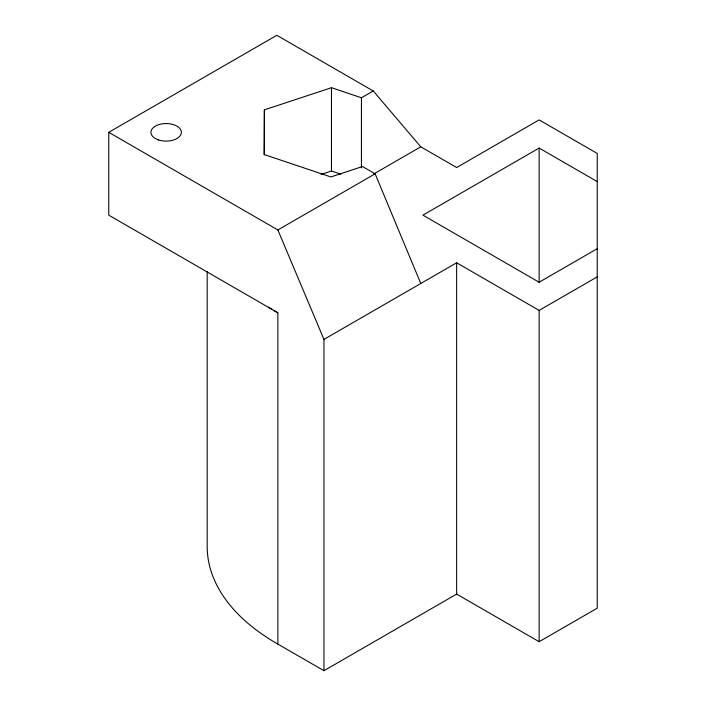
<?xml version="1.0" encoding="UTF-8"?>
<svg xmlns="http://www.w3.org/2000/svg" width="706" height="706" viewBox="0 0 706 706"><rect width="100%" height="100%" fill="white"/><g stroke="black" fill="none" stroke-linecap="round" stroke-linejoin="round"><path stroke-width="1.06" d="M207.185 271.722L207.185 546.885A237.613 137.185 0 0 0 277.864 644.093L323.948 670.7L456.65 594.09L539.137 641.71L597.241 608.166L597.241 153.449L539.137 119.905L456.65 167.534L420.785 146.822L373.236 90.959L361.446 97.772L331.476 87.694L264.379 109.862L264.088 154.499L330.893 176.959L362.496 166.519L375.124 173.808L420.785 283.485M277.864 644.093L277.864 312.784L108.759 215.154L108.759 132.331L276.823 35.3L373.236 90.959M373.686 174.011L420.785 146.822M108.759 132.331L277.864 229.962L375.124 173.808M597.241 181.61L539.137 148.066L422.938 215.154L539.137 282.241L597.241 248.697M323.948 670.7L323.948 339.392L456.65 262.782L539.137 310.402L597.241 276.858M321.159 174.417L331.476 171.011L340.733 174.117M277.864 229.962L323.948 339.392M539.137 148.066L539.137 282.347M539.137 310.402L539.137 641.71M456.65 262.782L456.65 594.09M361.446 97.772L361.446 167.931M331.476 87.694L331.476 171.011M264.379 109.862L264.379 154.808M277.864 312.784A237.613 137.185 0 0 1 274.052 310.561M272.172 309.431A237.613 137.185 0 0 1 268.483 307.128M158.532 139.938A15.214 8.781 0 0 0 181.363 132.331A15.214 8.781 0 0 0 158.532 124.724A15.214 8.781 0 0 0 158.532 139.938"/></g></svg>
